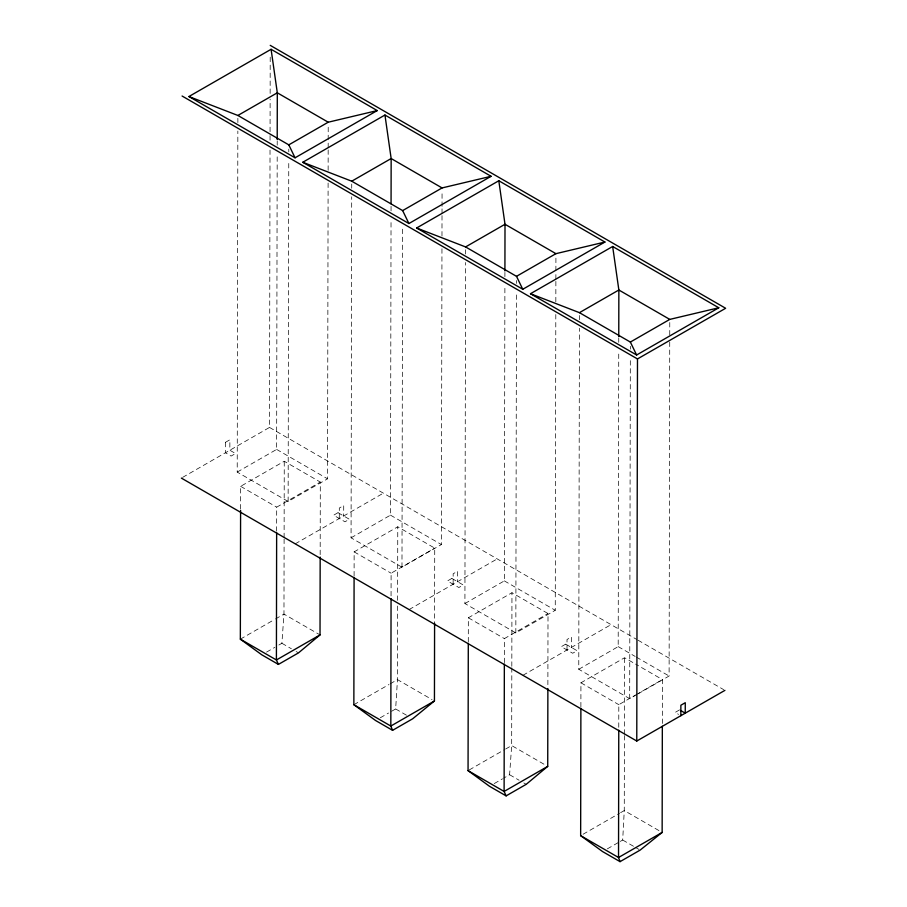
<?xml version="1.0" encoding="UTF-8"?>
<svg xmlns="http://www.w3.org/2000/svg" width="907" height="907" viewBox="0 0 907 907"><rect width="100%" height="100%" fill="white"/><g stroke="black" fill="none" stroke-linecap="round" stroke-linejoin="round"><path stroke-width="0.68" stroke-dasharray="4.54 3.4" d="M328.107 183.055L327.552 478.817L288.131 501.48L237.215 472.082L237.849 131.027M237.872 122.547L237.872 118.295M240.593 508.974L240.638 486.333L284.254 461.255L320.307 482.07L320.171 555.662M182.59 477.399L269.515 427.435L270.025 150.074M270.048 140.166L270.059 133.091M270.059 131.674L270.127 99.124M270.139 93.466L270.207 56.676M237.215 472.082L276.635 449.418L277.191 153.657M277.202 145.165L277.213 140.925M276.646 531.207L276.692 507.149L320.307 482.07M284.106 539.087L283.97 614.096L281.896 643.278L275.989 646.668M284.106 537.67L284.254 461.255M288.131 501.48L288.766 160.426M288.789 151.934L288.789 149.111M328.13 170.312L328.164 149.088M328.175 147.671L328.209 125.03M339.286 518.509L339.309 508.045L343.719 505.516L343.696 515.97M441.958 248.79L441.403 544.551L401.982 567.204L351.066 537.817L351.701 196.762M351.723 188.271L351.735 184.03M354.093 575.922L354.138 551.864L397.765 526.786L434.725 548.134L434.589 623.132M351.066 537.817L390.486 515.153L391.042 219.392M391.053 210.9L391.064 205.243M391.064 595.854L391.11 573.201L434.725 548.134M397.617 606.035L397.47 679.626L395.645 708.957L389.738 712.346M397.617 600.377L397.765 526.786M401.982 567.204L402.617 226.16M441.981 236.047L442.015 214.823M442.026 213.406L442.038 207.748M442.038 206.331L442.06 190.765M453.137 584.233L453.16 573.78L457.57 571.24L457.547 581.704M555.81 314.514L555.254 610.286L515.834 632.939L464.917 603.54L465.563 262.497M465.574 254.005L465.586 249.765M468.295 641.85L468.341 617.792L511.956 592.724L548.009 613.54L547.873 687.132M464.917 603.54L504.337 580.888L504.893 285.127M504.904 276.635L504.916 272.383M504.349 662.666L504.394 638.607L548.009 613.54M511.82 667.722L511.673 745.554L509.598 774.737L503.691 778.138M511.82 666.305L511.956 592.724M515.834 632.939L516.48 291.895M516.491 283.403L516.491 280.569M555.832 301.782L555.878 280.558M555.878 279.141L555.889 272.066M555.889 270.649L555.923 256.5M567 649.968L567.011 639.514L571.421 636.975L571.399 647.439M636.861 694.558L629.685 698.673L578.768 669.275L579.414 328.232M579.426 319.74L579.437 315.489M580.888 706.859L580.933 682.801L624.549 657.734L634.322 663.368M578.768 669.275L618.189 646.623L618.744 350.85M618.755 342.358L618.767 338.118M618.767 727.312L618.812 704.671L634.56 695.612M624.401 735.566L624.265 810.563L622.69 840.029L620.32 841.39M624.413 734.148L624.549 657.734M629.685 698.673L630.331 357.63M630.342 349.138L630.354 346.304M662.348 723.469L662.427 679.592L635.546 664.083M638.052 693.866L669.105 676.01L669.729 342.041M669.751 334.966L669.774 319.4M295.217 543.837L383.366 493.17M240.344 639.163L274.277 619.662M275.49 618.971L283.97 614.096L320.024 634.911M266.533 652.11L274.81 647.349M409.068 609.572L497.217 558.905M353.855 704.705L388.99 684.502M390.203 683.81L397.47 679.626L432.049 699.592M380.282 717.777L388.559 713.027M522.92 675.307L611.069 624.628M469.259 769.93L504.405 749.738M505.607 749.035L511.673 745.554L545.322 764.986M635.773 694.921L662.427 679.592M494.236 783.569L502.512 778.818M679.558 709.875L675.159 712.414L678.572 714.387M583.076 834.247L619.424 813.352M620.626 812.649L624.265 810.563L659.695 831.016M607.327 848.861L619.141 842.07M269.515 427.435L636.771 639.48M637.995 640.183L723.695 689.66M276.635 449.418L327.552 478.817M390.486 515.153L441.403 544.551M504.337 580.888L555.254 610.286M618.189 646.623L635.161 656.419M636.374 657.122L669.105 676.01M240.638 486.333L276.692 507.149M354.138 551.864L391.11 573.201M468.341 617.792L504.394 638.607M580.933 682.801L618.812 704.671M281.896 643.278L291.385 648.754M296.124 651.498L298.505 652.87M395.645 708.957L406.597 715.272M509.598 774.737L519.087 780.224M523.838 782.956L526.207 784.328M622.69 840.029L634.31 846.741M635.478 847.421L638.97 849.428M225.458 442.31L225.435 452.774L231.126 456.062L235.537 453.523L229.845 450.235L229.868 439.782L225.458 442.31M338.005 512.682L333.595 515.221L344.977 521.786L349.388 519.258L338.005 512.682M451.856 578.417L447.446 580.945L458.84 587.521L463.239 584.992L451.856 578.417M565.707 644.151L561.297 646.68L572.691 653.255L577.09 650.716L565.707 644.151"/><path stroke-width="1.36" d="M320.171 557.079L320.024 634.911L298.505 652.87L278.415 664.412L261.806 654.82L240.344 639.163L240.593 510.392M277.213 139.508L277.304 92.809L271.091 49.295L188.928 96.527L295.058 157.807L377.233 110.575L271.091 49.295M276.646 532.624L276.408 659.979L278.415 664.412M434.589 623.132L434.442 700.964L412.674 718.786L392.584 730.328L375.566 720.498L353.855 704.705L354.093 577.34M391.064 203.826L391.155 158.544L384.953 115.03L302.779 162.262L408.91 223.541L491.084 176.298L384.953 115.03M391.064 598.677L390.826 726.042L392.584 730.328M547.873 688.538L547.726 766.37L526.207 784.328L506.117 795.881L489.508 786.29L468.057 770.633L468.295 643.267M504.916 270.966L505.006 224.267L498.805 180.754L416.63 227.997L522.772 289.276L604.935 242.033L498.805 180.754M504.349 664.083L504.111 791.448L506.117 795.881M662.337 726.292L662.144 832.433L640.127 850.108L620.048 861.65L602.599 851.582L580.65 835.642L580.888 708.276M618.767 336.701L618.857 290.002L612.656 246.489L530.482 293.721L636.623 355L718.786 307.768L612.656 246.489M618.767 730.146L618.529 857.5L620.048 861.65M181.366 478.102L636.771 741.03L637.485 358.945L725.634 308.278L270.229 45.35M680.851 715.702L680.862 705.238L685.273 702.71L685.25 713.163L680.703 710.532M188.928 96.527L237.883 115.461L277.304 92.809L328.221 122.207L377.233 110.575M237.883 115.461L288.8 144.859L328.221 122.207M302.779 162.262L351.735 181.196L391.155 158.544L442.072 187.93L491.084 176.298M351.735 181.196L402.651 210.594L442.072 187.93M416.63 227.997L465.586 246.931L505.006 224.267L555.923 253.665L604.935 242.033M465.586 246.931L516.502 276.329L555.923 253.665M530.482 293.721L579.437 312.666L618.857 290.002L669.774 319.4L718.786 307.768M579.437 312.666L630.354 342.064L669.774 319.4M320.024 634.911L276.408 659.979L240.344 639.163M434.442 700.964L390.826 726.042L353.855 704.705M547.726 766.37L504.111 791.448L468.057 770.633M636.771 741.03L724.92 690.363M662.144 832.433L618.529 857.5L580.65 835.642M182.08 96.017L637.485 358.945M630.354 342.064L636.623 355M516.502 276.329L522.772 289.276M402.651 210.594L408.91 223.541M288.8 144.859L295.058 157.807"/></g></svg>
